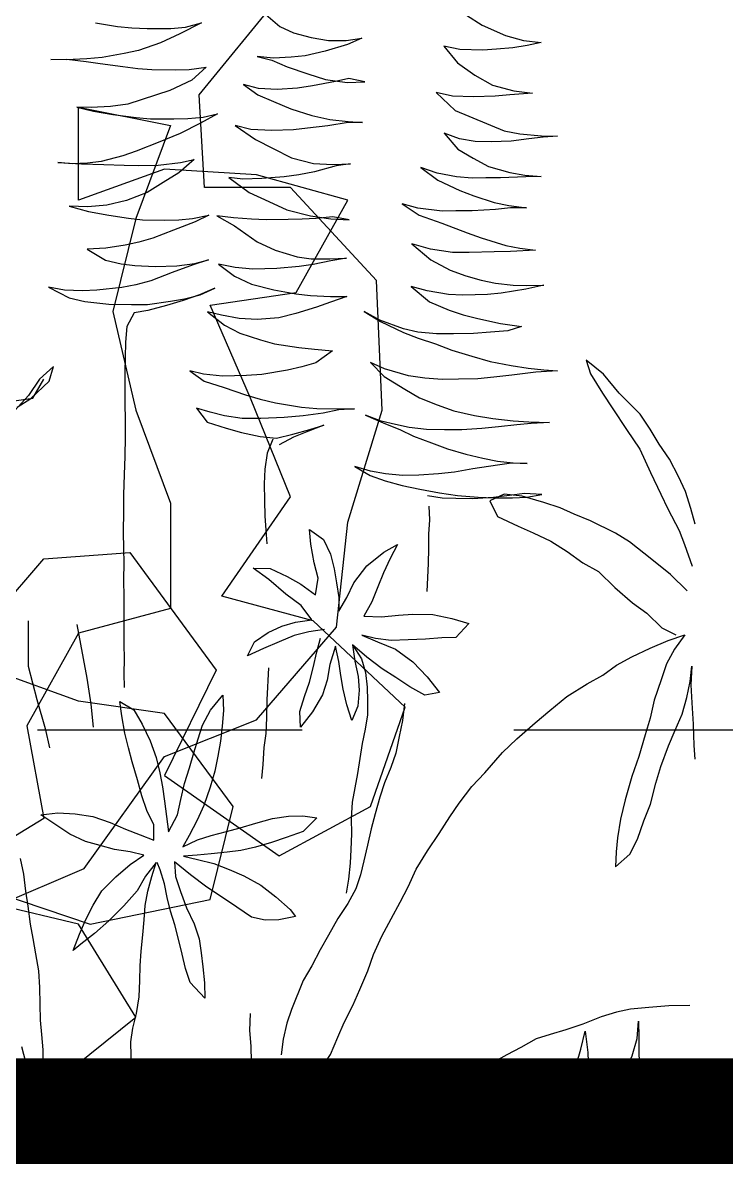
# Model space of a CAD drawing. Header units: metres. Extents: x -58 to 722, y -1100 to 345.
# Drawn here: x 26.204 to 26.537, y 103.946 to 104.486 of the extents above; entities that cross this region are included whole.
import ezdxf

# ---------------------------------------------------------------- set-up
doc = ezdxf.new("R2010")
doc.units = ezdxf.units.M
doc.header["$MEASUREMENT"] = 0
doc.linetypes.add('HIDDEN2', pattern=[0.1875, 0.125, -0.0625])
doc.layers.add('FSR_ARQ_002MURO', color=150, linetype='Continuous', lineweight=30)
doc.layers.add('FSR_ARQ_005VEGETACION', color=64, linetype='Continuous')
doc.layers.add('FSR_ARQ_007PROYECCIONES', color=200, linetype='HIDDEN2')

# ---------------------------------------------------------------- blocks, each defined once
blk = doc.blocks.new('arbustos 01')
at = {"layer": 'FSR_ARQ_005VEGETACION', "color": 103}
for p, q in [((188.91192, -31.51386), (188.89971, -31.51917)), ((188.9202, -31.5085), (188.91192, -31.51386)), ((189.02553, -31.50822), (189.01809, -31.51445)), ((189.06767, -31.51478), (189.05932, -31.51261)), ((189.05932, -31.51261), (189.0707, -31.51841)), ((189.11489, -31.51251), (189.10341, -31.51441)), ((188.89971, -31.51917), (188.89027, -31.52177)), ((189.01086, -31.51777), (189.0016, -31.52021)), ((189.01809, -31.51445), (189.01086, -31.51777)), ((189.07535, -31.51557), (189.06767, -31.51478)), ((189.0707, -31.51841), (189.08072, -31.52299)), ((189.08783, -31.51557), (189.07535, -31.51557)), ((189.09588, -31.51516), (189.08783, -31.51557)), ((189.10341, -31.51441), (189.09588, -31.51516)), ((188.89027, -31.52177), (188.88085, -31.52284)), ((188.88085, -31.52284), (188.88835, -31.52448)), ((188.88835, -31.52448), (188.89586, -31.52561)), ((188.89586, -31.52561), (188.90439, -31.52641)), ((188.92371, -31.5265), (188.93195, -31.52473)), ((188.93195, -31.52473), (188.92482, -31.53353)), ((188.98328, -31.52184), (188.97509, -31.5207)), ((188.97509, -31.5207), (188.98257, -31.52388)), ((188.98257, -31.52388), (188.99432, -31.52746)), ((188.99251, -31.52179), (188.98328, -31.52184)), ((189.0016, -31.52021), (188.99251, -31.52179)), ((189.08072, -31.52299), (189.09229, -31.52708)), ((188.90439, -31.52641), (188.91157, -31.52685)), ((188.91157, -31.52685), (188.92371, -31.5265)), ((188.99432, -31.52746), (189.00489, -31.52983)), ((189.00489, -31.52983), (189.01223, -31.53061)), ((189.01223, -31.53061), (189.02145, -31.53108)), ((189.02229, -31.53212), (189.01421, -31.5356)), ((189.02145, -31.53108), (189.03002, -31.53017)), ((189.03002, -31.53017), (189.02229, -31.53212)), ((189.09229, -31.52708), (189.0998, -31.52872)), ((189.0998, -31.52872), (189.11139, -31.53076)), ((189.11139, -31.53076), (189.11942, -31.53155)), ((189.11942, -31.53155), (189.13036, -31.53204)), ((189.13002, -31.5317), (189.11974, -31.53293)), ((189.1384, -31.53181), (189.13002, -31.5317)), ((189.13036, -31.53204), (189.1384, -31.53181)), ((188.92482, -31.53353), (188.91567, -31.54007)), ((189.01421, -31.5356), (189.00339, -31.53938)), ((189.06566, -31.53698), (189.05678, -31.53583)), ((189.05678, -31.53583), (189.06438, -31.5426)), ((189.07301, -31.53725), (189.06566, -31.53698)), ((189.08532, -31.53707), (189.07301, -31.53725)), ((189.09268, -31.53649), (189.08532, -31.53707)), ((189.10056, -31.53557), (189.09268, -31.53649)), ((189.11238, -31.53385), (189.10056, -31.53557)), ((189.11974, -31.53293), (189.11238, -31.53385)), ((188.91567, -31.54007), (188.90653, -31.54525)), ((188.97341, -31.54359), (188.98181, -31.54182)), ((188.98281, -31.54389), (188.97341, -31.54359)), ((188.98181, -31.54182), (188.98897, -31.54329)), ((188.99411, -31.54233), (188.98281, -31.54389)), ((188.98897, -31.54329), (189.00091, -31.54567)), ((189.00339, -31.53938), (188.99411, -31.54233)), ((189.06438, -31.5426), (189.07594, -31.54806)), ((188.89521, -31.54834), (188.88545, -31.54941)), ((188.88545, -31.54941), (188.8974, -31.55042)), ((188.90653, -31.54525), (188.89521, -31.54834)), ((188.93606, -31.54907), (188.92602, -31.55851)), ((188.92749, -31.551), (188.93606, -31.54907)), ((189.00091, -31.54567), (189.00876, -31.54681)), ((189.00876, -31.54681), (189.01952, -31.54764)), ((189.01952, -31.54764), (189.02927, -31.54709)), ((189.02927, -31.54709), (189.03717, -31.54497)), ((189.03717, -31.54497), (189.02974, -31.55034)), ((189.07594, -31.54806), (189.0979, -31.5552)), ((188.8974, -31.55042), (188.90509, -31.55104)), ((188.90509, -31.55104), (188.91637, -31.55137)), ((188.91637, -31.55137), (188.92749, -31.551)), ((189.02149, -31.55382), (189.01237, -31.5578)), ((189.02974, -31.55034), (189.02149, -31.55382)), ((189.0979, -31.5552), (189.10694, -31.55652)), ((188.92602, -31.55851), (188.90039, -31.56927)), ((189.00138, -31.56124), (188.99195, -31.56333)), ((189.01237, -31.5578), (189.00138, -31.56124)), ((189.05831, -31.56201), (189.05081, -31.56037)), ((189.05081, -31.56037), (189.0598, -31.56528)), ((189.0665, -31.56281), (189.05831, -31.56201)), ((189.10586, -31.56061), (189.09353, -31.56232)), ((189.11597, -31.55886), (189.10586, -31.56061)), ((189.10694, -31.55652), (189.11719, -31.557)), ((189.12472, -31.55676), (189.11597, -31.55886)), ((189.11719, -31.557), (189.12472, -31.55676)), ((188.98219, -31.5644), (188.97466, -31.56481)), ((188.97466, -31.56481), (188.98218, -31.56491)), ((188.98218, -31.56491), (188.99293, -31.5666)), ((188.99195, -31.56333), (188.98219, -31.5644)), ((188.99293, -31.5666), (189.00351, -31.56794)), ((189.00351, -31.56794), (189.01103, -31.56872)), ((189.04149, -31.5664), (189.03096, -31.57378)), ((189.03326, -31.56851), (189.04149, -31.5664)), ((189.0598, -31.56528), (189.0705, -31.57073)), ((189.07385, -31.56291), (189.0665, -31.56281)), ((189.08599, -31.5629), (189.07385, -31.56291)), ((189.09353, -31.56232), (189.08599, -31.5629)), ((188.88069, -31.57191), (188.87231, -31.57214)), ((188.87231, -31.57214), (188.87983, -31.57258)), ((188.87983, -31.57258), (188.88734, -31.57354)), ((188.89216, -31.57087), (188.88069, -31.57191)), ((188.88734, -31.57354), (188.89673, -31.57469)), ((188.90039, -31.56927), (188.89216, -31.57087)), ((188.91553, -31.57495), (188.92376, -31.57352)), ((188.92376, -31.57352), (188.93184, -31.57055)), ((188.93184, -31.57055), (188.92471, -31.57884)), ((189.01103, -31.56872), (189.02231, -31.56905)), ((189.03096, -31.57378), (189.02166, -31.57861)), ((189.02231, -31.56905), (189.03326, -31.56851)), ((189.0705, -31.57073), (189.08104, -31.57497)), ((188.89673, -31.57469), (188.90715, -31.57501)), ((188.90715, -31.57501), (188.91553, -31.57495)), ((188.92471, -31.57884), (188.91661, -31.58368)), ((189.02166, -31.57861), (189.01202, -31.58344)), ((189.08104, -31.57497), (189.09346, -31.57993)), ((189.09346, -31.57993), (189.1006, -31.58242)), ((188.91661, -31.58368), (188.90852, -31.58802)), ((189.01202, -31.58344), (189.00036, -31.58636)), ((189.07029, -31.58594), (189.06313, -31.58431)), ((189.06313, -31.58431), (189.07108, -31.59125)), ((189.08207, -31.5873), (189.07029, -31.58594)), ((189.1006, -31.58242), (189.11185, -31.58531)), ((189.11185, -31.58531), (189.11902, -31.58626)), ((189.13458, -31.58596), (189.12226, -31.58665)), ((189.12722, -31.58654), (189.13458, -31.58596)), ((188.89736, -31.59112), (188.88948, -31.59255)), ((188.90852, -31.58802), (188.89736, -31.59112)), ((188.92537, -31.59338), (188.93549, -31.59146)), ((188.94407, -31.5885), (188.93509, -31.59522)), ((188.93549, -31.59146), (188.94407, -31.5885)), ((188.99026, -31.58691), (188.98103, -31.58661)), ((188.98103, -31.58661), (188.98854, -31.58757)), ((188.98854, -31.58757), (188.99995, -31.5908)), ((189.00036, -31.58636), (188.99026, -31.58691)), ((188.99995, -31.5908), (189.00814, -31.59245)), ((189.07108, -31.59125), (189.07939, -31.59632)), ((189.0925, -31.58744), (189.08207, -31.5873)), ((189.09985, -31.58737), (189.0925, -31.58744)), ((189.11046, -31.587), (189.09985, -31.58737)), ((189.12226, -31.58665), (189.11046, -31.587)), ((189.11902, -31.58626), (189.12722, -31.58654)), ((188.88948, -31.59255), (188.88092, -31.59329)), ((188.88092, -31.59329), (188.88895, -31.5934)), ((188.88895, -31.5934), (188.90228, -31.59392)), ((188.90228, -31.59392), (188.90997, -31.59402)), ((188.90997, -31.59402), (188.91715, -31.59412)), ((188.91715, -31.59412), (188.92537, -31.59338)), ((188.93509, -31.59522), (188.92356, -31.60054)), ((189.00814, -31.59245), (189.01582, -31.59341)), ((189.01582, -31.59341), (189.02761, -31.59425)), ((189.02761, -31.59425), (189.03752, -31.59456)), ((189.04488, -31.5938), (189.03417, -31.6017)), ((189.03752, -31.59456), (189.04488, -31.5938)), ((189.07939, -31.59632), (189.08769, -31.60157)), ((188.91634, -31.60334), (188.90552, -31.60696)), ((188.92356, -31.60054), (188.91634, -31.60334)), ((189.03417, -31.6017), (189.02385, -31.60634)), ((189.08769, -31.60157), (189.09858, -31.60582)), ((188.89798, -31.60839), (188.88856, -31.60963)), ((188.88856, -31.60963), (188.89711, -31.60975)), ((188.89711, -31.60975), (188.90496, -31.61054)), ((188.90552, -31.60696), (188.89798, -31.60839)), ((188.93282, -31.61143), (188.94566, -31.6099)), ((188.9539, -31.60762), (188.94493, -31.61348)), ((188.94566, -31.6099), (188.9539, -31.60762)), ((189.02385, -31.60634), (189.01439, -31.61066)), ((189.09858, -31.60582), (189.10897, -31.60835)), ((189.10897, -31.60835), (189.11888, -31.60917)), ((189.12863, -31.60879), (189.1185, -31.61156)), ((189.11888, -31.60917), (189.12863, -31.60879)), ((188.90496, -31.61054), (188.91709, -31.61122)), ((188.91709, -31.61122), (188.92564, -31.61134)), ((188.92564, -31.61134), (188.93282, -31.61143)), ((188.94493, -31.61348), (188.93308, -31.61776)), ((188.98166, -31.61603), (188.99023, -31.61443)), ((188.99141, -31.61548), (188.98166, -31.61603)), ((188.99023, -31.61443), (188.99911, -31.61524)), ((189.00203, -31.61391), (188.99141, -31.61548)), ((188.99911, -31.61524), (189.00646, -31.61568)), ((189.01439, -31.61066), (189.00203, -31.61391)), ((189.00646, -31.61568), (189.01381, -31.61578)), ((189.01381, -31.61578), (189.02526, -31.61594)), ((189.02526, -31.61594), (189.03296, -31.6157)), ((189.03296, -31.6157), (189.04237, -31.61497)), ((189.05111, -31.61389), (189.04197, -31.61907)), ((189.04237, -31.61497), (189.05111, -31.61389)), ((189.06391, -31.61526), (189.05538, -31.61361)), ((189.05538, -31.61361), (189.06252, -31.61713)), ((189.07108, -31.61605), (189.06391, -31.61526)), ((189.09023, -31.61596), (189.0786, -31.61615)), ((189.0976, -31.61504), (189.09023, -31.61596)), ((189.10788, -31.61347), (189.0976, -31.61504)), ((189.1185, -31.61156), (189.10788, -31.61347)), ((188.93308, -31.61776), (188.91984, -31.62288)), ((189.04197, -31.61907), (189.03006, -31.62746)), ((189.06252, -31.61713), (189.07392, -31.62138)), ((189.0786, -31.61615), (189.07108, -31.61605)), ((189.07392, -31.62138), (189.0848, -31.62564)), ((188.91245, -31.62552), (188.89941, -31.62944)), ((188.91984, -31.62288), (188.91245, -31.62552)), ((189.03006, -31.62746), (189.0206, -31.63195)), ((189.0848, -31.62564), (189.09212, -31.62779)), ((189.09212, -31.62779), (189.09929, -31.62925)), ((188.8922, -31.63089), (188.88398, -31.63197)), ((188.88398, -31.63197), (188.89697, -31.63266)), ((188.89941, -31.62944), (188.8922, -31.63089)), ((188.89697, -31.63266), (188.90552, -31.63278)), ((188.90552, -31.63278), (188.91868, -31.63313)), ((188.91868, -31.63313), (188.9274, -31.63307)), ((188.9274, -31.63307), (188.93905, -31.63135)), ((188.94883, -31.62858), (188.9388, -31.63699)), ((188.93905, -31.63135), (188.94883, -31.62858)), ((189.0206, -31.63195), (189.00909, -31.63538)), ((189.09929, -31.62925), (189.10952, -31.63093)), ((189.10952, -31.63093), (189.11926, -31.6314)), ((189.11926, -31.6314), (189.10961, -31.63709)), ((188.9388, -31.63699), (188.92864, -31.64249)), ((188.99181, -31.63651), (188.9831, -31.63605)), ((188.9831, -31.63605), (188.99128, -31.63753)), ((188.99128, -31.63753), (189.00066, -31.63937)), ((189.00173, -31.63648), (188.99181, -31.63651)), ((189.00066, -31.63937), (189.008, -31.64049)), ((189.00909, -31.63538), (189.00173, -31.63648)), ((189.04151, -31.64095), (189.05025, -31.63919)), ((189.05025, -31.63919), (189.04196, -31.64557)), ((189.06273, -31.63901), (189.05558, -31.63704)), ((189.05558, -31.63704), (189.06358, -31.63954)), ((189.07212, -31.64017), (189.06273, -31.63901)), ((189.06358, -31.63954), (189.07464, -31.64362)), ((189.09418, -31.63995), (189.08357, -31.64049)), ((189.10138, -31.63903), (189.09418, -31.63995)), ((189.10961, -31.63709), (189.10138, -31.63903)), ((188.92056, -31.64546), (188.91249, -31.64775)), ((188.92864, -31.64249), (188.92056, -31.64546)), ((189.008, -31.64049), (189.01961, -31.64151)), ((189.01961, -31.64151), (189.03226, -31.64185)), ((189.03226, -31.64185), (189.04151, -31.64095)), ((189.04196, -31.64557), (189.03301, -31.64973)), ((189.08357, -31.64049), (189.07212, -31.64017)), ((189.07464, -31.64362), (189.08586, -31.64805)), ((188.88852, -31.6505), (188.87946, -31.65038)), ((188.87946, -31.65038), (188.88901, -31.65239)), ((188.8957, -31.65025), (188.88852, -31.6505)), ((188.90495, -31.64918), (188.8957, -31.65025)), ((188.91249, -31.64775), (188.90495, -31.64918)), ((188.94921, -31.65098), (188.93953, -31.65906)), ((188.9408, -31.65326), (188.94921, -31.65098)), ((189.03301, -31.64973), (189.02134, -31.65282)), ((189.05995, -31.65539), (189.0523, -31.65187)), ((189.0523, -31.65187), (189.06029, -31.6554)), ((189.08586, -31.64805), (189.0937, -31.65021)), ((189.0937, -31.65021), (189.10103, -31.6515)), ((189.10103, -31.6515), (189.11418, -31.65288)), ((189.13951, -31.65134), (189.12866, -31.65701)), ((189.13111, -31.65294), (189.13951, -31.65134)), ((188.88901, -31.65239), (188.90197, -31.65444)), ((188.90197, -31.65444), (188.90914, -31.65522)), ((188.90914, -31.65522), (188.92213, -31.65557)), ((188.92213, -31.65557), (188.92966, -31.65516)), ((188.92966, -31.65516), (188.9408, -31.65326)), ((188.99154, -31.65617), (188.98299, -31.65623)), ((188.98299, -31.65623), (188.9915, -31.65925)), ((189.00198, -31.6558), (188.99154, -31.65617)), ((189.00968, -31.65488), (189.00198, -31.6558)), ((189.02134, -31.65282), (189.00968, -31.65488)), ((189.06812, -31.65755), (189.05995, -31.65539)), ((189.06029, -31.6554), (189.0688, -31.65842)), ((189.07546, -31.65868), (189.06812, -31.65755)), ((189.11418, -31.65288), (189.1217, -31.65332)), ((189.12866, -31.65701), (189.12043, -31.65895)), ((189.1217, -31.65332), (189.13111, -31.65294)), ((188.92921, -31.66336), (188.92182, -31.66583)), ((188.93953, -31.65906), (188.92921, -31.66336)), ((188.9915, -31.65925), (188.99882, -31.66191)), ((188.99882, -31.66191), (189.00972, -31.66514)), ((189.0688, -31.65842), (189.07765, -31.66093)), ((189.08758, -31.66038), (189.07546, -31.65868)), ((189.07765, -31.66093), (189.08736, -31.66363)), ((189.08736, -31.66363), (189.09453, -31.66475)), ((189.09595, -31.6605), (189.08758, -31.66038)), ((189.10793, -31.66032), (189.09595, -31.6605)), ((189.12043, -31.65895), (189.10793, -31.66032)), ((188.9141, -31.66777), (188.90227, -31.67035)), ((188.92182, -31.66583), (188.9141, -31.66777)), ((188.9652, -31.66932), (188.95316, -31.67514)), ((188.95318, -31.67326), (188.96556, -31.66864)), ((188.97382, -31.66414), (188.9652, -31.66932)), ((188.96556, -31.66864), (188.97382, -31.66414)), ((189.00972, -31.66514), (189.01858, -31.66748)), ((189.01858, -31.66748), (189.03002, -31.66832)), ((189.03002, -31.66832), (189.03943, -31.66777)), ((189.03943, -31.66777), (189.04869, -31.66601)), ((189.05606, -31.66423), (189.04725, -31.67129)), ((189.04869, -31.66601), (189.05606, -31.66423)), ((189.09453, -31.66475), (189.09836, -31.67199)), ((188.90227, -31.67035), (188.8913, -31.67208)), ((188.8913, -31.67208), (188.89846, -31.67423)), ((188.89846, -31.67423), (188.90751, -31.67504)), ((188.90751, -31.67504), (188.91639, -31.67567)), ((188.91639, -31.67567), (188.92699, -31.67581)), ((188.92699, -31.67581), (188.93588, -31.67593)), ((188.93588, -31.67593), (188.94564, -31.67504)), ((188.95316, -31.67514), (188.94542, -31.67812)), ((188.94564, -31.67504), (188.95318, -31.67326)), ((189.03916, -31.67546), (189.02834, -31.67907)), ((189.04725, -31.67129), (189.03916, -31.67546)), ((189.09836, -31.67199), (189.09916, -31.68029)), ((188.93632, -31.68107), (188.9279, -31.68437)), ((188.94542, -31.67812), (188.93632, -31.68107)), ((189.02096, -31.68102), (189.00811, -31.68307)), ((189.02834, -31.67907), (189.02096, -31.68102)), ((189.09916, -31.68029), (189.0994, -31.68827)), ((188.91725, -31.68765), (188.90764, -31.69043)), ((188.9279, -31.68437), (188.91725, -31.68765)), ((188.99989, -31.68398), (188.99047, -31.68471)), ((188.99047, -31.68471), (188.99928, -31.69116)), ((189.00811, -31.68307), (188.99989, -31.68398)), ((188.84822, -31.69704), (188.85738, -31.68964)), ((188.85738, -31.68964), (188.85506, -31.69679)), ((188.89667, -31.6925), (188.88776, -31.69392)), ((188.90764, -31.69043), (188.89667, -31.6925)), ((188.96316, -31.69426), (188.97055, -31.69094)), ((188.97055, -31.69094), (188.96327, -31.69819)), ((188.99928, -31.69116), (189.0066, -31.69314)), ((189.0066, -31.69314), (189.0141, -31.69495)), ((189.0994, -31.68827), (189.09948, -31.69554)), ((189.13918, -31.70075), (189.13689, -31.69303)), ((189.13689, -31.69303), (189.14432, -31.69962)), ((188.95063, -31.69785), (188.96316, -31.69426)), ((188.96327, -31.69819), (188.95241, -31.70488)), ((189.0141, -31.69495), (189.02758, -31.69718)), ((189.02758, -31.69718), (189.0356, -31.69781)), ((189.0356, -31.69781), (189.04825, -31.69815)), ((189.04825, -31.69815), (189.05818, -31.69709)), ((189.06539, -31.6953), (189.05779, -31.70067)), ((189.05818, -31.69709), (189.06539, -31.6953)), ((189.09948, -31.69554), (189.09954, -31.70388)), ((189.14432, -31.69962), (189.15002, -31.70825)), ((189.04732, -31.70395), (189.03615, -31.7079)), ((189.05779, -31.70067), (189.04732, -31.70395)), ((189.09954, -31.70388), (189.09943, -31.71256)), ((189.1488, -31.70977), (189.13918, -31.70075)), ((189.02843, -31.71019), (189.02036, -31.71213)), ((189.03615, -31.7079), (189.02843, -31.71019)), ((189.15609, -31.71432), (189.1488, -31.70977)), ((189.15002, -31.70825), (189.15743, -31.71622)), ((188.98715, -31.71527), (188.97894, -31.71516)), ((188.97894, -31.71516), (188.98714, -31.71578)), ((188.98714, -31.71578), (188.99533, -31.71743)), ((188.99861, -31.71509), (188.98715, -31.71527)), ((188.99533, -31.71743), (189.00591, -31.71895)), ((189.00683, -31.71434), (188.99861, -31.71509)), ((189.02036, -31.71213), (189.00683, -31.71434)), ((189.04712, -31.71882), (189.05466, -31.71704)), ((189.05466, -31.71704), (189.06187, -31.71492)), ((189.06187, -31.71492), (189.0563, -31.7222)), ((189.09943, -31.71256), (189.09931, -31.7209)), ((188.95026, -31.72503), (188.95746, -31.72342)), ((188.96259, -31.72315), (188.9552, -31.72612)), ((188.95746, -31.72342), (188.96484, -31.72164)), ((188.97309, -31.7185), (188.96259, -31.72315)), ((188.96484, -31.72164), (188.97309, -31.7185)), ((189.00239, -31.72608), (188.99507, -31.72376)), ((188.99507, -31.72376), (189.00306, -31.72694)), ((189.00591, -31.71895), (189.01581, -31.71976)), ((189.01581, -31.71976), (189.02812, -31.72027)), ((189.02812, -31.72027), (189.03786, -31.72024)), ((189.03786, -31.72024), (189.04712, -31.71882)), ((189.0563, -31.7222), (189.04634, -31.72531)), ((189.09931, -31.7209), (189.09937, -31.72994)), ((189.01125, -31.72859), (189.00239, -31.72608)), ((189.00306, -31.72694), (189.01089, -31.73013)), ((189.01994, -31.73059), (189.01125, -31.72859)), ((189.0285, -31.72968), (189.01994, -31.73059)), ((189.03828, -31.72759), (189.0285, -31.72968)), ((189.04634, -31.72531), (189.03828, -31.72759))]:
    blk.add_line(p, q, dxfattribs=at)
at = {"layer": 'FSR_ARQ_005VEGETACION', "color": 104}
for p, q in [((188.88776, -31.69392), (188.87954, -31.69483)), ((188.84005, -31.70702), (188.84822, -31.69704)), ((188.85506, -31.69679), (188.84877, -31.70696)), ((188.87954, -31.69483), (188.87235, -31.69525)), ((188.87235, -31.69525), (188.8838, -31.69592)), ((188.8838, -31.69592), (188.89626, -31.69762)), ((188.89626, -31.69762), (188.90582, -31.69861)), ((188.90582, -31.69861), (188.91419, -31.69941)), ((188.91419, -31.69941), (188.92427, -31.69971)), ((188.92427, -31.69971), (188.93282, -31.69983)), ((188.93282, -31.69983), (188.94206, -31.6991)), ((188.94206, -31.6991), (188.95063, -31.69785)), ((188.95241, -31.70488), (188.94483, -31.7094)), ((188.82896, -31.71798), (188.84005, -31.70702)), ((188.84877, -31.70696), (188.84335, -31.71527)), ((188.94483, -31.7094), (188.93554, -31.7132)), ((188.84335, -31.71527), (188.8362, -31.72612)), ((188.92678, -31.71633), (188.91597, -31.71875)), ((188.93554, -31.7132), (188.92678, -31.71633)), ((188.82372, -31.72595), (188.82896, -31.71798)), ((188.88737, -31.72212), (188.8766, -31.72232)), ((188.8766, -31.72232), (188.88617, -31.72296)), ((188.88617, -31.72296), (188.89368, -31.72358)), ((188.89559, -31.72155), (188.88737, -31.72212)), ((188.89368, -31.72358), (188.90324, -31.72473)), ((188.90638, -31.72033), (188.89559, -31.72155)), ((188.91597, -31.71875), (188.90638, -31.72033)), ((188.819, -31.73375), (188.82372, -31.72595)), ((188.8362, -31.72612), (188.82905, -31.73645)), ((188.90324, -31.72473), (188.91212, -31.72554)), ((188.91212, -31.72554), (188.92254, -31.72619)), ((188.92254, -31.72619), (188.9316, -31.72632)), ((188.9316, -31.72632), (188.94118, -31.7261)), ((188.94797, -31.72962), (188.93852, -31.73308)), ((188.94118, -31.7261), (188.95026, -31.72503)), ((188.9552, -31.72612), (188.94797, -31.72962)), ((188.81359, -31.74171), (188.819, -31.73375)), ((188.93852, -31.73308), (188.9301, -31.73621)), ((189.01089, -31.73013), (189.01853, -31.73416)), ((189.02177, -31.73118), (189.02479, -31.73859)), ((189.09937, -31.72994), (189.09941, -31.74022)), ((188.80885, -31.75071), (188.81359, -31.74171)), ((188.82905, -31.73645), (188.82358, -31.74868)), ((188.91157, -31.74109), (188.90385, -31.74269)), ((188.92049, -31.73899), (188.91157, -31.74109)), ((188.9301, -31.73621), (188.92049, -31.73899)), ((189.02479, -31.73859), (189.02605, -31.74682)), ((189.09941, -31.74022), (189.09981, -31.74963)), ((188.89563, -31.74361), (188.88828, -31.74385)), ((188.88828, -31.74385), (188.89648, -31.74379)), ((188.90385, -31.74269), (188.89563, -31.74361)), ((188.89648, -31.74379), (188.90382, -31.74475)), ((188.90382, -31.74475), (188.91679, -31.7468)), ((188.91679, -31.7468), (188.92634, -31.74847)), ((188.97046, -31.74787), (188.9787, -31.74542)), ((188.9787, -31.74542), (188.97077, -31.75027)), ((189.02605, -31.74682), (189.02628, -31.75469)), ((188.80515, -31.75869), (188.80885, -31.75071)), ((188.82358, -31.74868), (188.81813, -31.76007)), ((188.92634, -31.74847), (188.93488, -31.74944)), ((188.93488, -31.74944), (188.94513, -31.75009)), ((188.94513, -31.75009), (188.95368, -31.75021)), ((188.95368, -31.75021), (188.96258, -31.74931)), ((188.96287, -31.75307), (188.95395, -31.75551)), ((188.96258, -31.74931), (188.97046, -31.74787)), ((188.97077, -31.75027), (188.96287, -31.75307)), ((189.09981, -31.74963), (189.10019, -31.76045)), ((188.80229, -31.76755), (188.80515, -31.75869)), ((188.88053, -31.76016), (188.8896, -31.7596)), ((188.8896, -31.7596), (188.89762, -31.76073)), ((188.93423, -31.75935), (188.92481, -31.76076)), ((188.94469, -31.75744), (188.93423, -31.75935)), ((188.95395, -31.75551), (188.94469, -31.75744)), ((189.02628, -31.75469), (189.02616, -31.7634)), ((188.81813, -31.76007), (188.81443, -31.76771)), ((188.87103, -31.76728), (188.87945, -31.76449)), ((188.87945, -31.76449), (188.89095, -31.76105)), ((188.88838, -31.76163), (188.88053, -31.76016)), ((188.8959, -31.76191), (188.88838, -31.76163)), ((188.89095, -31.76105), (188.90037, -31.75999)), ((188.90547, -31.76204), (188.8959, -31.76191)), ((188.89762, -31.76073), (188.90599, -31.7617)), ((188.90037, -31.75999), (188.90784, -31.76351)), ((188.90784, -31.76351), (188.9038, -31.77183)), ((188.91402, -31.76164), (188.90547, -31.76204)), ((188.90599, -31.7617), (188.91692, -31.76254)), ((188.92481, -31.76076), (188.91402, -31.76164)), ((188.91692, -31.76254), (188.92564, -31.76231)), ((188.92564, -31.76231), (188.93283, -31.76207)), ((188.93283, -31.76207), (188.94054, -31.76098)), ((189.02616, -31.7634), (189.02605, -31.77161)), ((189.10019, -31.76045), (189.10026, -31.76896)), ((188.80013, -31.77572), (188.80229, -31.76755)), ((188.81443, -31.76771), (188.80846, -31.77908)), ((188.85504, -31.77407), (188.86363, -31.7706)), ((188.86363, -31.7706), (188.87103, -31.76728)), ((188.9038, -31.77183), (188.89296, -31.77681)), ((188.93994, -31.76625), (188.93951, -31.77351)), ((189.02605, -31.77161), (189.02544, -31.77878)), ((189.10026, -31.76896), (189.10028, -31.77995)), ((188.84196, -31.78057), (188.85504, -31.77407)), ((188.89296, -31.77681), (188.88505, -31.7803)), ((188.93951, -31.77351), (188.94009, -31.78104)), ((188.80846, -31.77908), (188.80563, -31.7864)), ((188.83454, -31.78508), (188.84196, -31.78057)), ((188.88505, -31.7803), (188.87593, -31.78462)), ((188.94009, -31.78104), (188.94016, -31.78857)), ((189.00253, -31.77864), (188.99511, -31.78384)), ((189.00192, -31.78633), (189.00253, -31.77864)), ((189.02544, -31.77878), (189.025, -31.78613)), ((189.10028, -31.77995), (189.10017, -31.78864)), ((188.80563, -31.7864), (188.80171, -31.7978)), ((188.82279, -31.79433), (188.83454, -31.78508)), ((188.87593, -31.78462), (188.8673, -31.79014)), ((188.94016, -31.78857), (188.94023, -31.79643)), ((188.96356, -31.79042), (188.95626, -31.78639)), ((188.95626, -31.78639), (188.96027, -31.7938)), ((188.99511, -31.78384), (188.99159, -31.79149)), ((189.00007, -31.79605), (189.00192, -31.78633)), ((189.10017, -31.78864), (189.10006, -31.79626)), ((188.81311, -31.80223), (188.82279, -31.79433)), ((188.8673, -31.79014), (188.85901, -31.79601)), ((188.96027, -31.7938), (188.96375, -31.80137)), ((188.97252, -31.79773), (188.96356, -31.79042)), ((188.99159, -31.79149), (188.9896, -31.79916)), ((188.85091, -31.80069), (188.84225, -31.80895)), ((188.85901, -31.79601), (188.85091, -31.80069)), ((188.94023, -31.79643), (188.94064, -31.80379)), ((188.96375, -31.80137), (188.96673, -31.80876)), ((188.97924, -31.80654), (188.97252, -31.79773)), ((188.9896, -31.79916), (188.9883, -31.80666)), ((188.99808, -31.80406), (189.00007, -31.79605)), ((189.02311, -31.7991), (189.01434, -31.80325)), ((189.03218, -31.79888), (189.02311, -31.7991)), ((189.02389, -31.80475), (189.03218, -31.79888)), ((189.10006, -31.79626), (189.10012, -31.80477)), ((188.80427, -31.81083), (188.81311, -31.80223)), ((188.94064, -31.80379), (188.94088, -31.81115)), ((188.9829, -31.81428), (188.97924, -31.80654)), ((188.9883, -31.80666), (188.98717, -31.81434)), ((188.99933, -31.81297), (188.99808, -31.80406)), ((189.0071, -31.80726), (188.99933, -31.81297)), ((189.01434, -31.80325), (189.0071, -31.80726)), ((189.0149, -31.81249), (189.02389, -31.80475)), ((189.10012, -31.80477), (189.09999, -31.81434)), ((188.84225, -31.80895), (188.83291, -31.81703)), ((188.96673, -31.80876), (188.96987, -31.8165)), ((189.00695, -31.81854), (189.0149, -31.81249)), ((188.83291, -31.81703), (188.82548, -31.82257)), ((188.96987, -31.8165), (188.97405, -31.82408)), ((188.98708, -31.82152), (188.9829, -31.81428)), ((188.98717, -31.81434), (188.98708, -31.82152)), ((189.00138, -31.82599), (189.00695, -31.81854)), ((189.09999, -31.81434), (189.10006, -31.82268)), ((188.82548, -31.82257), (188.81752, -31.83016)), ((188.92786, -31.82533), (188.91894, -31.82795)), ((188.93781, -31.82324), (188.92786, -31.82533)), ((188.94824, -31.82304), (188.93781, -31.82324)), ((188.95576, -31.82349), (188.94824, -31.82304)), ((188.96481, -31.82447), (188.95576, -31.82349)), ((188.97405, -31.82408), (188.96481, -31.82447)), ((189.10006, -31.82268), (189.09995, -31.83065)), ((188.33511, -31.82851), (188.3299, -31.85665)), ((188.36064, -31.82655), (188.36066, -31.85034)), ((188.81752, -31.83016), (188.81028, -31.83382)), ((188.91894, -31.82795), (188.92568, -31.83522)), ((188.99464, -31.83103), (189.00283, -31.83233)), ((189.00991, -31.8273), (189.00138, -31.82599)), ((189.01706, -31.82928), (189.00991, -31.8273)), ((189.0242, -31.83262), (189.01706, -31.82928)), ((189.09995, -31.83065), (189.10002, -31.83863)), ((188.81418, -31.83678), (188.8055, -31.83393)), ((188.8055, -31.83393), (188.81087, -31.84135)), ((188.8237, -31.84084), (188.81418, -31.83678)), ((188.92568, -31.83522), (188.93303, -31.83549)), ((188.93303, -31.83549), (188.94157, -31.83612)), ((188.94157, -31.83612), (188.95079, -31.83659)), ((188.95079, -31.83659), (188.95968, -31.83688)), ((188.96685, -31.83749), (188.9574, -31.84146)), ((188.95968, -31.83688), (188.9679, -31.83579)), ((188.97511, -31.83401), (188.96685, -31.83749)), ((188.9679, -31.83579), (188.97511, -31.83401)), ((188.99875, -31.84288), (188.9968, -31.83567)), ((189.00283, -31.83233), (189.01067, -31.83432)), ((189.01067, -31.83432), (189.01849, -31.83751)), ((189.01849, -31.83751), (189.02665, -31.84104)), ((189.03148, -31.83751), (189.0242, -31.83262)), ((189.03515, -31.84491), (189.03148, -31.83751)), ((188.81087, -31.84135), (188.81504, -31.84911)), ((188.83338, -31.84542), (188.8237, -31.84084)), ((188.9574, -31.84146), (188.94824, -31.84801)), ((188.97239, -31.8456), (188.98, -31.83921)), ((188.98, -31.83921), (188.97528, -31.84649)), ((188.98, -31.83921), (188.97868, -31.84774)), ((188.98723, -31.84785), (188.98888, -31.83984)), ((188.98888, -31.83984), (188.99183, -31.84945)), ((189.00069, -31.85128), (188.99875, -31.84288)), ((189.02665, -31.84104), (189.03515, -31.84491)), ((189.10002, -31.83863), (189.09991, -31.84661)), ((188.81504, -31.84911), (188.818, -31.85752)), ((188.84136, -31.8498), (188.83338, -31.84542)), ((188.94824, -31.84801), (188.94078, -31.85594)), ((188.96444, -31.85165), (188.97239, -31.8456)), ((188.97528, -31.84649), (188.97313, -31.85365)), ((188.97868, -31.84774), (188.97704, -31.85575)), ((188.98611, -31.85519), (188.98723, -31.84785)), ((188.99183, -31.84945), (188.99325, -31.85768)), ((189.09991, -31.84661), (189.09998, -31.85424)), ((188.36066, -31.85034), (188.35621, -31.86787)), ((188.80277, -31.85834), (188.80185, -31.85029)), ((188.80185, -31.85029), (188.80241, -31.86005)), ((188.84847, -31.85503), (188.84136, -31.8498)), ((188.85678, -31.85959), (188.84847, -31.85503)), ((188.95719, -31.85634), (188.96444, -31.85165)), ((188.97313, -31.85365), (188.97234, -31.86133)), ((188.98481, -31.86235), (188.98611, -31.85519)), ((189.00247, -31.85866), (189.00069, -31.85128)), ((189.02412, -31.85126), (189.02491, -31.86803)), ((189.09998, -31.85424), (189.09989, -31.8615)), ((188.3299, -31.85665), (188.32778, -31.87025)), ((188.80241, -31.86005), (188.80176, -31.86961)), ((188.80454, -31.86674), (188.80277, -31.85834)), ((188.818, -31.85752), (188.82162, -31.86817)), ((188.86747, -31.86623), (188.85678, -31.85959)), ((188.94078, -31.85594), (188.93435, -31.86423)), ((188.94202, -31.86553), (188.94995, -31.8612)), ((188.94995, -31.8612), (188.95719, -31.85634)), ((188.97234, -31.86133), (188.97207, -31.86851)), ((188.97704, -31.85575), (188.97643, -31.86292)), ((188.99325, -31.85768), (188.99571, -31.86541)), ((189.00511, -31.86622), (189.00247, -31.85866)), ((188.80698, -31.8755), (188.80454, -31.86674)), ((188.87643, -31.87353), (188.86747, -31.86623)), ((188.93435, -31.86423), (188.94202, -31.86553)), ((188.97643, -31.86292), (188.97717, -31.87131)), ((188.98299, -31.87071), (188.98481, -31.86235)), ((188.99571, -31.86541), (189.00089, -31.87437)), ((189.00756, -31.87412), (189.00511, -31.86622)), ((189.048, -31.86556), (189.04771, -31.87362)), ((189.05454, -31.87345), (189.048, -31.86556)), ((188.32778, -31.87025), (188.32659, -31.88238)), ((188.35621, -31.86787), (188.3517, -31.88299)), ((188.80176, -31.86961), (188.8011, -31.88072)), ((188.82162, -31.86817), (188.82371, -31.87761)), ((188.88403, -31.88013), (188.87643, -31.87353)), ((188.95273, -31.86995), (188.95364, -31.87886)), ((188.97207, -31.86851), (188.97215, -31.87586)), ((188.97717, -31.87131), (188.98031, -31.87888)), ((188.98031, -31.87888), (188.98299, -31.87071)), ((189.02491, -31.86803), (189.02513, -31.87743)), ((189.04771, -31.87362), (189.04839, -31.88188)), ((189.05869, -31.88131), (189.05454, -31.87345)), ((189.09479, -31.87329), (189.09043, -31.88076)), ((189.1022, -31.86896), (189.09479, -31.87329)), ((189.10113, -31.87639), (189.1022, -31.86896)), ((188.81063, -31.88393), (188.80698, -31.8755)), ((188.82371, -31.87761), (188.82633, -31.88636)), ((188.95364, -31.87886), (188.95541, -31.88726)), ((188.97215, -31.87586), (188.97324, -31.8834)), ((189.00089, -31.87437), (189.00728, -31.88232)), ((189.00728, -31.88232), (189.00756, -31.87412)), ((189.02513, -31.87743), (189.02553, -31.88565)), ((189.09941, -31.8855), (189.10113, -31.87639)), ((188.3517, -31.88299), (188.3495, -31.8932)), ((188.8011, -31.88072), (188.80077, -31.892)), ((188.81411, -31.89218), (188.81063, -31.88393)), ((188.89367, -31.88847), (188.88403, -31.88013)), ((188.97324, -31.8834), (188.97485, -31.89094)), ((189.02553, -31.88565), (189.02646, -31.89301)), ((189.04839, -31.88188), (189.04935, -31.88969)), ((189.06098, -31.88852), (189.05869, -31.88131)), ((189.09043, -31.88076), (189.08614, -31.88957)), ((189.09753, -31.89318), (189.09941, -31.8855)), ((188.82633, -31.88636), (188.82959, -31.89769)), ((188.90126, -31.89559), (188.89367, -31.88847)), ((188.95541, -31.88726), (188.95717, -31.896)), ((188.97485, -31.89094), (188.97611, -31.89883)), ((189.04935, -31.88969), (189.05066, -31.89751)), ((189.06319, -31.89582), (189.06098, -31.88852)), ((189.08614, -31.88957), (189.08301, -31.89831)), ((188.80077, -31.892), (188.80034, -31.89917)), ((188.81807, -31.90301), (188.81411, -31.89218)), ((188.91052, -31.90631), (188.90126, -31.89559)), ((188.95717, -31.896), (188.9598, -31.90356)), ((189.02646, -31.89301), (189.02702, -31.90191)), ((189.05066, -31.89751), (189.05233, -31.90551)), ((189.06547, -31.90365), (189.06319, -31.89582)), ((189.09557, -31.90051), (189.09753, -31.89318)), ((188.82068, -31.91176), (188.81807, -31.90301)), ((188.82959, -31.89769), (188.83338, -31.90834)), ((188.9598, -31.90356), (188.96311, -31.91164)), ((188.97611, -31.89883), (188.97737, -31.90671)), ((189.02702, -31.90191), (189.02777, -31.90927)), ((189.06811, -31.91202), (189.06547, -31.90365)), ((189.08301, -31.89831), (189.08104, -31.90635)), ((189.09278, -31.90996), (189.09557, -31.90051)), ((188.83338, -31.90834), (188.83681, -31.92053)), ((188.91726, -31.91359), (188.91052, -31.90631)), ((188.97737, -31.90671), (188.97881, -31.91425)), ((189.05233, -31.90551), (189.05461, -31.91388)), ((189.08104, -31.90635), (189.0797, -31.91369)), ((188.82361, -31.92274), (188.82068, -31.91176)), ((188.92398, -31.92223), (188.91726, -31.91359)), ((188.96311, -31.91164), (188.96557, -31.9192)), ((188.97881, -31.91425), (188.98007, -31.92179)), ((189.05461, -31.91388), (189.05794, -31.92341)), ((189.07012, -31.92029), (189.06811, -31.91202)), ((189.0797, -31.91369), (189.07862, -31.9213)), ((189.09054, -31.91835), (189.09278, -31.90996)), ((188.83681, -31.92053), (188.83923, -31.93065)), ((188.96557, -31.9192), (188.96802, -31.92778)), ((189.07179, -31.92847), (189.07012, -31.92029)), ((189.07862, -31.9213), (189.07763, -31.92935)), ((189.08795, -31.92603), (189.09054, -31.91835)), ((188.82708, -31.93151), (188.82361, -31.92274)), ((188.92884, -31.92947), (188.92398, -31.92223)), ((188.98007, -31.92179), (188.98064, -31.93035)), ((189.05794, -31.92341), (189.06146, -31.93126)), ((189.0843, -31.93361), (189.08795, -31.92603)), ((189.13474, -31.92729), (189.12552, -31.92778)), ((189.14359, -31.92847), (189.13474, -31.92729)), ((188.83037, -31.94113), (188.82708, -31.93151)), ((188.83923, -31.93065), (188.84081, -31.94042)), ((188.93454, -31.93827), (188.92884, -31.92947)), ((188.96802, -31.92778), (188.97014, -31.93568)), ((188.98064, -31.93035), (188.98053, -31.93838)), ((189.006, -31.92891), (188.99863, -31.93005)), ((188.99863, -31.93005), (189.00589, -31.93706)), ((189.01353, -31.9291), (189.006, -31.92891)), ((189.02194, -31.93028), (189.01353, -31.9291)), ((189.03077, -31.93279), (189.02194, -31.93028)), ((189.03889, -31.93529), (189.03077, -31.93279)), ((189.06146, -31.93126), (189.0657, -31.93929)), ((189.07663, -31.93723), (189.07179, -31.92847)), ((189.07763, -31.92935), (189.07663, -31.93723)), ((189.08419, -31.94176), (189.0843, -31.93361)), ((189.10719, -31.93241), (189.09908, -31.93593)), ((189.11637, -31.92934), (189.10719, -31.93241)), ((189.12552, -31.92778), (189.11637, -31.92934)), ((189.12839, -31.93846), (189.13626, -31.93334)), ((189.13626, -31.93334), (189.14359, -31.92847)), ((188.94057, -31.94724), (188.93454, -31.93827)), ((188.97014, -31.93568), (188.97207, -31.94425)), ((188.98053, -31.93838), (188.98076, -31.94659)), ((189.00589, -31.93706), (189.01471, -31.94037)), ((189.04614, -31.93717), (189.03889, -31.93529)), ((189.05409, -31.93931), (189.04614, -31.93717)), ((189.06141, -31.94154), (189.05409, -31.93931)), ((189.0657, -31.93929), (189.06908, -31.94519)), ((189.0915, -31.93893), (189.08419, -31.94176)), ((189.09908, -31.93593), (189.0915, -31.93893)), ((189.12018, -31.94234), (189.12839, -31.93846)), ((188.83437, -31.94905), (188.83037, -31.94113)), ((188.84081, -31.94042), (188.84157, -31.94778)), ((188.97207, -31.94425), (188.97401, -31.95249)), ((189.01471, -31.94037), (189.02248, -31.94287)), ((189.02248, -31.94287), (189.03087, -31.94538)), ((189.03087, -31.94538), (189.03864, -31.94708)), ((189.06908, -31.94519), (189.06141, -31.94154)), ((189.10487, -31.94656), (189.11252, -31.94454)), ((189.11252, -31.94454), (189.12018, -31.94234)), ((188.84197, -31.95565), (188.83437, -31.94905)), ((188.84157, -31.94778), (188.84197, -31.95565)), ((188.9466, -31.9569), (188.94057, -31.94724)), ((188.98076, -31.94659), (188.98118, -31.95378)), ((189.03864, -31.94708), (189.04581, -31.94807)), ((189.04581, -31.94807), (189.05422, -31.9488)), ((189.05422, -31.9488), (189.06148, -31.94952)), ((189.06874, -31.95015), (189.06136, -31.95182)), ((189.06148, -31.94952), (189.06874, -31.95015)), ((189.08949, -31.94963), (189.0967, -31.94787)), ((189.09661, -31.95443), (189.08949, -31.94963)), ((189.0967, -31.94787), (189.10487, -31.94656)), ((189.15441, -31.95134), (189.15276, -31.95953)), ((188.95074, -31.96619), (188.9466, -31.9569)), ((188.97401, -31.95249), (188.97579, -31.95986)), ((188.98118, -31.95378), (188.98209, -31.96217)), ((189.0448, -31.95709), (189.03704, -31.96045)), ((189.05282, -31.95392), (189.0448, -31.95709)), ((189.06136, -31.95182), (189.05282, -31.95392)), ((189.06498, -31.95985), (189.07349, -31.95305)), ((189.07349, -31.95305), (189.07294, -31.96085)), ((189.07874, -31.96456), (189.08097, -31.95732)), ((189.08097, -31.95732), (189.08253, -31.95335)), ((189.08535, -31.96084), (189.08297, -31.95336)), ((189.08297, -31.95336), (189.08864, -31.96062)), ((189.10415, -31.961), (189.09661, -31.95443)), ((188.97579, -31.95986), (188.97826, -31.96725)), ((188.98209, -31.96217), (188.98336, -31.96954)), ((189.03704, -31.96045), (189.02811, -31.96529)), ((189.05638, -31.96638), (189.06498, -31.95985)), ((189.07294, -31.96085), (189.07035, -31.9687)), ((189.08747, -31.96849), (189.08535, -31.96084)), ((189.08864, -31.96062), (189.09305, -31.9683)), ((189.11149, -31.96828), (189.10415, -31.961)), ((189.15276, -31.95953), (189.15162, -31.9684)), ((188.95491, -31.97428), (188.95074, -31.96619)), ((188.97826, -31.96725), (188.98243, -31.975)), ((189.02811, -31.96529), (189.02014, -31.97139)), ((189.04868, -31.97151), (189.05638, -31.96638)), ((189.07035, -31.9687), (189.06714, -31.97717)), ((189.07723, -31.97181), (189.07874, -31.96456)), ((189.08878, -31.97604), (189.08747, -31.96849)), ((189.09305, -31.9683), (189.09995, -31.97619)), ((189.11618, -31.97588), (189.11149, -31.96828)), ((189.15162, -31.9684), (189.15048, -31.97642)), ((188.95975, -31.98307), (188.95491, -31.97428)), ((188.98243, -31.975), (188.98762, -31.98276)), ((189.02014, -31.97139), (189.01269, -31.97811)), ((189.04072, -31.9769), (189.04868, -31.97151)), ((189.07553, -31.97897), (189.07723, -31.97181)), ((189.01269, -31.97811), (189.00998, -31.9818)), ((189.03303, -31.98211), (189.04072, -31.9769)), ((189.06714, -31.97717), (189.06303, -31.98562)), ((189.07322, -31.9862), (189.07553, -31.97897)), ((189.0893, -31.98359), (189.08878, -31.97604)), ((189.09995, -31.97619), (189.10791, -31.9841)), ((189.12006, -31.98374), (189.11618, -31.97588)), ((189.15048, -31.97642), (189.14916, -31.98581)), ((188.96458, -31.99202), (188.95975, -31.98307)), ((188.98762, -31.98276), (188.99263, -31.99155)), ((189.00998, -31.9818), (189.01865, -31.98351)), ((189.01865, -31.98351), (189.02582, -31.98361)), ((189.02582, -31.98361), (189.03303, -31.98211)), ((189.06303, -31.98562), (189.06053, -31.99348)), ((189.07134, -31.99371), (189.07322, -31.9862)), ((189.08999, -31.99148), (189.0893, -31.98359)), ((189.10791, -31.9841), (189.11544, -31.99068)), ((189.12333, -31.99105), (189.12006, -31.98374)), ((189.14916, -31.98581), (189.14786, -31.99332)), ((188.9689, -32.00166), (188.96458, -31.99202)), ((188.99263, -31.99155), (188.99697, -31.9993)), ((189.06053, -31.99348), (189.05946, -32.00082)), ((189.09085, -31.99992), (189.08999, -31.99148)), ((189.11544, -31.99068), (189.12264, -31.99636)), ((189.12658, -31.99961), (189.12333, -31.99105)), ((189.14786, -31.99332), (189.14638, -32.00133)), ((188.99697, -31.9993), (189.0013, -32.00774)), ((189.06946, -32.00149), (189.07134, -31.99371)), ((189.12264, -31.99636), (189.12658, -31.99961)), ((188.97186, -32.01025), (188.9689, -32.00166)), ((189.05946, -32.00082), (189.05847, -32.00825)), ((189.06768, -32.00909), (189.06946, -32.00149)), ((189.09146, -32.00764), (189.09085, -31.99992)), ((189.14638, -32.00133), (189.14489, -32.01037)), ((188.97617, -32.02005), (188.97186, -32.01025)), ((189.0013, -32.00774), (189.00582, -32.01533)), ((189.05847, -32.00825), (189.05773, -32.01667)), ((189.06527, -32.01641), (189.06768, -32.00909)), ((189.09162, -32.01544), (189.09146, -32.00764)), ((189.14489, -32.01037), (189.14426, -32.01909)), ((189.00582, -32.01533), (189.01193, -32.03063)), ((189.05745, -32.02464), (189.06527, -32.01641)), ((189.05773, -32.01667), (189.05745, -32.02464)), ((189.09194, -32.02387), (189.09162, -32.01544)), ((188.97982, -32.02848), (188.97617, -32.02005)), ((189.14426, -32.01909), (189.14414, -32.0278)), ((188.80281, -32.02856), (188.81395, -32.02871)), ((188.81395, -32.02871), (188.82433, -32.02959)), ((188.98431, -32.03743), (188.97982, -32.02848)), ((189.09342, -32.03275), (189.09194, -32.02387)), ((189.14414, -32.0278), (189.14386, -32.03618)), ((188.82433, -32.02959), (188.83397, -32.03047)), ((188.83397, -32.03047), (188.84138, -32.03205)), ((188.84138, -32.03205), (188.84951, -32.03439)), ((188.84951, -32.03439), (188.85911, -32.03823)), ((189.01193, -32.03063), (189.0144, -32.03784)), ((189.03362, -32.03263), (189.03401, -32.0417)), ((189.09536, -32.04032), (189.09342, -32.03275)), ((188.82983, -32.03679), (188.82972, -32.04523)), ((188.83061, -32.04584), (188.82983, -32.03679)), ((188.85911, -32.03823), (188.86798, -32.04132)), ((188.86798, -32.04132), (188.87612, -32.04366)), ((188.98763, -32.04517), (188.98431, -32.03743)), ((189.0144, -32.03784), (189.01634, -32.04624)), ((189.09632, -32.04751), (189.09536, -32.04032)), ((189.14386, -32.03618), (189.14324, -32.04369)), ((188.82972, -32.04523), (188.82959, -32.05427)), ((188.8332, -32.05492), (188.83061, -32.04584)), ((188.8578, -32.04199), (188.85644, -32.05313)), ((188.86009, -32.05137), (188.8578, -32.04199)), ((188.87612, -32.04366), (188.88351, -32.04599)), ((188.88351, -32.04599), (188.89161, -32.05055)), ((188.99144, -32.05428), (188.98763, -32.04517)), ((189.01634, -32.04624), (189.01742, -32.05447)), ((189.03401, -32.0417), (189.03339, -32.0499)), ((189.14324, -32.04369), (189.14262, -32.05172)), ((188.85644, -32.05313), (188.85601, -32.06277)), ((188.86239, -32.05924), (188.86009, -32.05137)), ((188.89161, -32.05055), (188.89899, -32.05437)), ((189.03339, -32.0499), (189.03311, -32.0581)), ((189.09622, -32.05513), (189.09632, -32.04751)), ((189.14262, -32.05172), (189.14252, -32.05924)), ((189.1514, -32.05828), (189.15355, -32.05015)), ((188.34598, -32.05867), (188.34031, -32.06186)), ((188.35168, -32.05807), (188.34598, -32.05867)), ((188.35687, -32.058), (188.35168, -32.05807)), ((188.36206, -32.05793), (188.35687, -32.058)), ((188.36828, -32.05681), (188.36206, -32.05793)), ((188.82959, -32.05427), (188.82919, -32.06211)), ((188.83671, -32.06311), (188.8332, -32.05492)), ((188.8653, -32.06682), (188.86239, -32.05924)), ((188.88624, -32.05715), (188.88523, -32.06528)), ((188.88734, -32.06531), (188.88624, -32.05715)), ((188.89899, -32.05437), (188.90709, -32.05893)), ((188.90709, -32.05893), (188.91445, -32.06423)), ((188.99731, -32.06274), (188.99144, -32.05428)), ((189.03311, -32.0581), (189.0347, -32.0665)), ((189.09612, -32.06231), (189.09622, -32.05513)), ((189.14252, -32.05924), (189.14601, -32.06647)), ((189.14601, -32.06647), (189.1514, -32.05828)), ((188.34031, -32.06186), (188.33364, -32.06714)), ((188.82919, -32.06211), (188.82665, -32.07112)), ((188.84739, -32.07562), (188.83671, -32.06311)), ((188.85601, -32.06277), (188.85499, -32.0712)), ((188.88523, -32.06528), (188.88391, -32.0731)), ((188.89321, -32.07715), (188.88734, -32.06531)), ((188.91445, -32.06423), (188.92029, -32.07173)), ((189.09655, -32.06976), (189.09612, -32.06231)), ((188.33364, -32.06714), (188.32799, -32.07189)), ((188.3507, -32.07544), (188.35188, -32.0691)), ((188.35188, -32.0691), (188.35237, -32.07457)), ((188.82665, -32.07112), (188.8151, -32.07759)), ((188.85499, -32.0712), (188.84739, -32.07562)), ((188.87089, -32.07745), (188.8653, -32.06682)), ((188.90658, -32.06889), (188.90496, -32.07761)), ((188.90827, -32.07765), (188.90658, -32.06889)), ((188.32713, -32.07892), (188.3279, -32.07322)), ((188.3279, -32.07322), (188.32797, -32.07827)), ((188.34994, -32.08156), (188.3507, -32.07544)), ((188.35237, -32.07457), (188.35226, -32.08216)), ((188.36217, -32.08182), (188.36378, -32.07631)), ((188.8151, -32.07759), (188.80613, -32.07265)), ((188.87928, -32.08118), (188.87089, -32.07745)), ((188.88391, -32.0731), (188.87928, -32.08118)), ((188.90215, -32.08481), (188.89321, -32.07715)), ((188.92029, -32.07173), (188.92763, -32.07777)), ((188.92029, -32.07173), (188.92152, -32.07904)), ((188.32615, -32.08399), (188.32713, -32.07892)), ((188.32797, -32.07827), (188.32783, -32.08334)), ((188.32783, -32.08334), (188.32812, -32.08966)), ((188.34751, -32.08897), (188.34994, -32.08156)), ((188.35226, -32.08216), (188.35256, -32.08827)), ((188.36013, -32.0869), (188.36217, -32.08182)), ((188.90496, -32.07761), (188.90215, -32.08481)), ((188.91118, -32.08553), (188.90827, -32.07765)), ((188.92152, -32.07904), (188.919, -32.08684)), ((188.92763, -32.07777), (188.935, -32.08159)), ((188.935, -32.08159), (188.94242, -32.08243)), ((188.94242, -32.08243), (188.95131, -32.08329)), ((188.95131, -32.08329), (188.96095, -32.08417)), ((188.99511, -32.08389), (189.00478, -32.08328)), ((189.00478, -32.08328), (189.0122, -32.08338)), ((189.0122, -32.08338), (189.01962, -32.08348)), ((189.13471, -32.08356), (189.14511, -32.08295)), ((189.14511, -32.08295), (189.15626, -32.08236)), ((188.34148, -32.09559), (188.34751, -32.08897)), ((188.35256, -32.08827), (188.35453, -32.09351)), ((188.35453, -32.09351), (188.36013, -32.0869)), ((188.919, -32.08684), (188.91118, -32.08553)), ((188.96095, -32.08417), (188.96912, -32.08428)), ((188.96912, -32.08428), (188.97803, -32.0844)), ((188.97803, -32.0844), (188.98694, -32.08452)), ((188.98694, -32.08452), (188.99511, -32.08389)), ((189.01962, -32.08348), (189.02853, -32.0836)), ((189.02853, -32.0836), (189.03744, -32.08372)), ((189.03744, -32.08372), (189.0456, -32.08457)), ((189.0456, -32.08457), (189.05451, -32.08395)), ((189.05451, -32.08395), (189.06565, -32.0841)), ((189.06565, -32.0841), (189.07827, -32.08427)), ((189.07827, -32.08427), (189.08569, -32.08438)), ((189.08569, -32.08438), (189.09683, -32.08453)), ((189.09683, -32.08453), (189.10649, -32.08392)), ((189.10649, -32.08392), (189.1154, -32.08404)), ((189.1154, -32.08404), (189.12505, -32.08417)), ((189.12505, -32.08417), (189.13471, -32.08356)), ((188.32812, -32.08966), (188.33094, -32.09531)), ((188.33094, -32.09531), (188.33625, -32.09819)), ((188.33625, -32.09819), (188.34148, -32.09559))]:
    blk.add_line(p, q, dxfattribs=at)
blk = doc.blocks.new('arbusto fsr 2')
at = {"layer": 'FSR_ARQ_005VEGETACION', "color": 104}
for p, q in [((276.59534, -31.82325), (276.55468, -31.77365)), ((276.59283, -31.86716), (276.59534, -31.82325)), ((276.65231, -31.82921), (276.60889, -31.83789)), ((276.65231, -31.87313), (276.65231, -31.82921)), ((276.60889, -31.83789), (276.62521, -31.8818)), ((276.52507, -31.87313), (276.56823, -31.8612)), ((276.56823, -31.8612), (276.61165, -31.85849)), ((276.61165, -31.85849), (276.65231, -31.87313)), ((276.51151, -31.91107), (276.55217, -31.86716)), ((276.55217, -31.86716), (276.59283, -31.86716)), ((276.54941, -31.91677), (276.52507, -31.87313)), ((276.62521, -31.8818), (276.636, -31.92571)), ((276.50875, -31.97233), (276.51151, -31.91107)), ((276.59007, -31.92273), (276.54941, -31.91677)), ((276.571, -31.96664), (276.59007, -31.92273)), ((276.636, -31.92571), (276.62521, -31.97233)), ((276.6739, -31.96664), (276.66863, -31.9577)), ((276.55217, -32.01326), (276.571, -31.96664)), ((276.71455, -31.97233), (276.6739, -31.96664)), ((276.52507, -32.02519), (276.50875, -31.97233)), ((276.62521, -31.97233), (276.60889, -32.01624)), ((276.58455, -32.06016), (276.55217, -32.01326)), ((276.60889, -32.01624), (276.60889, -32.06612)), ((276.53034, -32.07479), (276.52507, -32.02519)), ((276.62797, -32.03956), (276.58731, -32.09512)), ((276.66863, -32.04254), (276.62797, -32.03956)), ((276.70903, -32.08943), (276.66863, -32.04254)), ((276.54138, -32.07181), (276.58455, -32.06016)), ((276.60889, -32.06612), (276.65231, -32.07777)), ((276.49796, -32.11274), (276.54138, -32.07181)), ((276.56823, -32.1187), (276.53034, -32.07479)), ((276.65231, -32.07777), (276.67666, -32.12141)), ((276.65231, -32.10976), (276.70903, -32.08943)), ((276.58731, -32.09512), (276.61165, -32.145)), ((276.61165, -32.11572), (276.65231, -32.10976)), ((276.51427, -32.15963), (276.49796, -32.11274)), ((276.57928, -32.15963), (276.61165, -32.11572)), ((276.61165, -32.13605), (276.56823, -32.1187)), ((276.67666, -32.12141), (276.66863, -32.16533)), ((276.64955, -32.18891), (276.61165, -32.13605)), ((276.61165, -32.145), (276.55744, -32.18295)), ((276.55744, -32.18295), (276.51427, -32.15963)), ((276.59007, -32.20355), (276.57928, -32.15963)), ((276.66863, -32.16533), (276.71179, -32.19162)), ((276.69021, -32.20626), (276.64955, -32.18891)), ((276.69021, -32.20056), (276.64679, -32.2152)), ((276.64679, -32.2152), (276.59007, -32.20355)), ((276.65231, -32.2152), (276.701, -32.20355)), ((276.62521, -32.25911), (276.65231, -32.2152)), ((276.66863, -32.29408), (276.62521, -32.25911)), ((276.71179, -32.27646), (276.66863, -32.29408))]:
    blk.add_line(p, q, dxfattribs=at)

msp = doc.modelspace()

# ---------------------------------------------------------------- linework, layer by layer
at = {"layer": 'FSR_ARQ_002MURO', "lineweight": 0, "const_width": 0.05}
msp.add_lwpolyline([(37.46135, 103.97149), (21.3503, 103.97149)], dxfattribs=at)
at = {"layer": 'FSR_ARQ_007PROYECCIONES'}
msp.add_line((26.56135, 104.15149), (19.37787, 104.15149), dxfattribs=at)

# ---------------------------------------------------------------- block references
at = {"layer": 'FSR_ARQ_002MURO', "xscale": -1}
msp.add_blockref('arbusto fsr 2', (302.88294, 136.2751), dxfattribs=at)
at = {"layer": 'FSR_ARQ_005VEGETACION', "xscale": -0.9, "yscale": 0.9, "zscale": 0.9}
for p in [(195.73149, 132.84711), (196.44208, 132.84711)]:
    msp.add_blockref('arbustos 01', p, dxfattribs=at)

doc.saveas('drawing.dxf')
